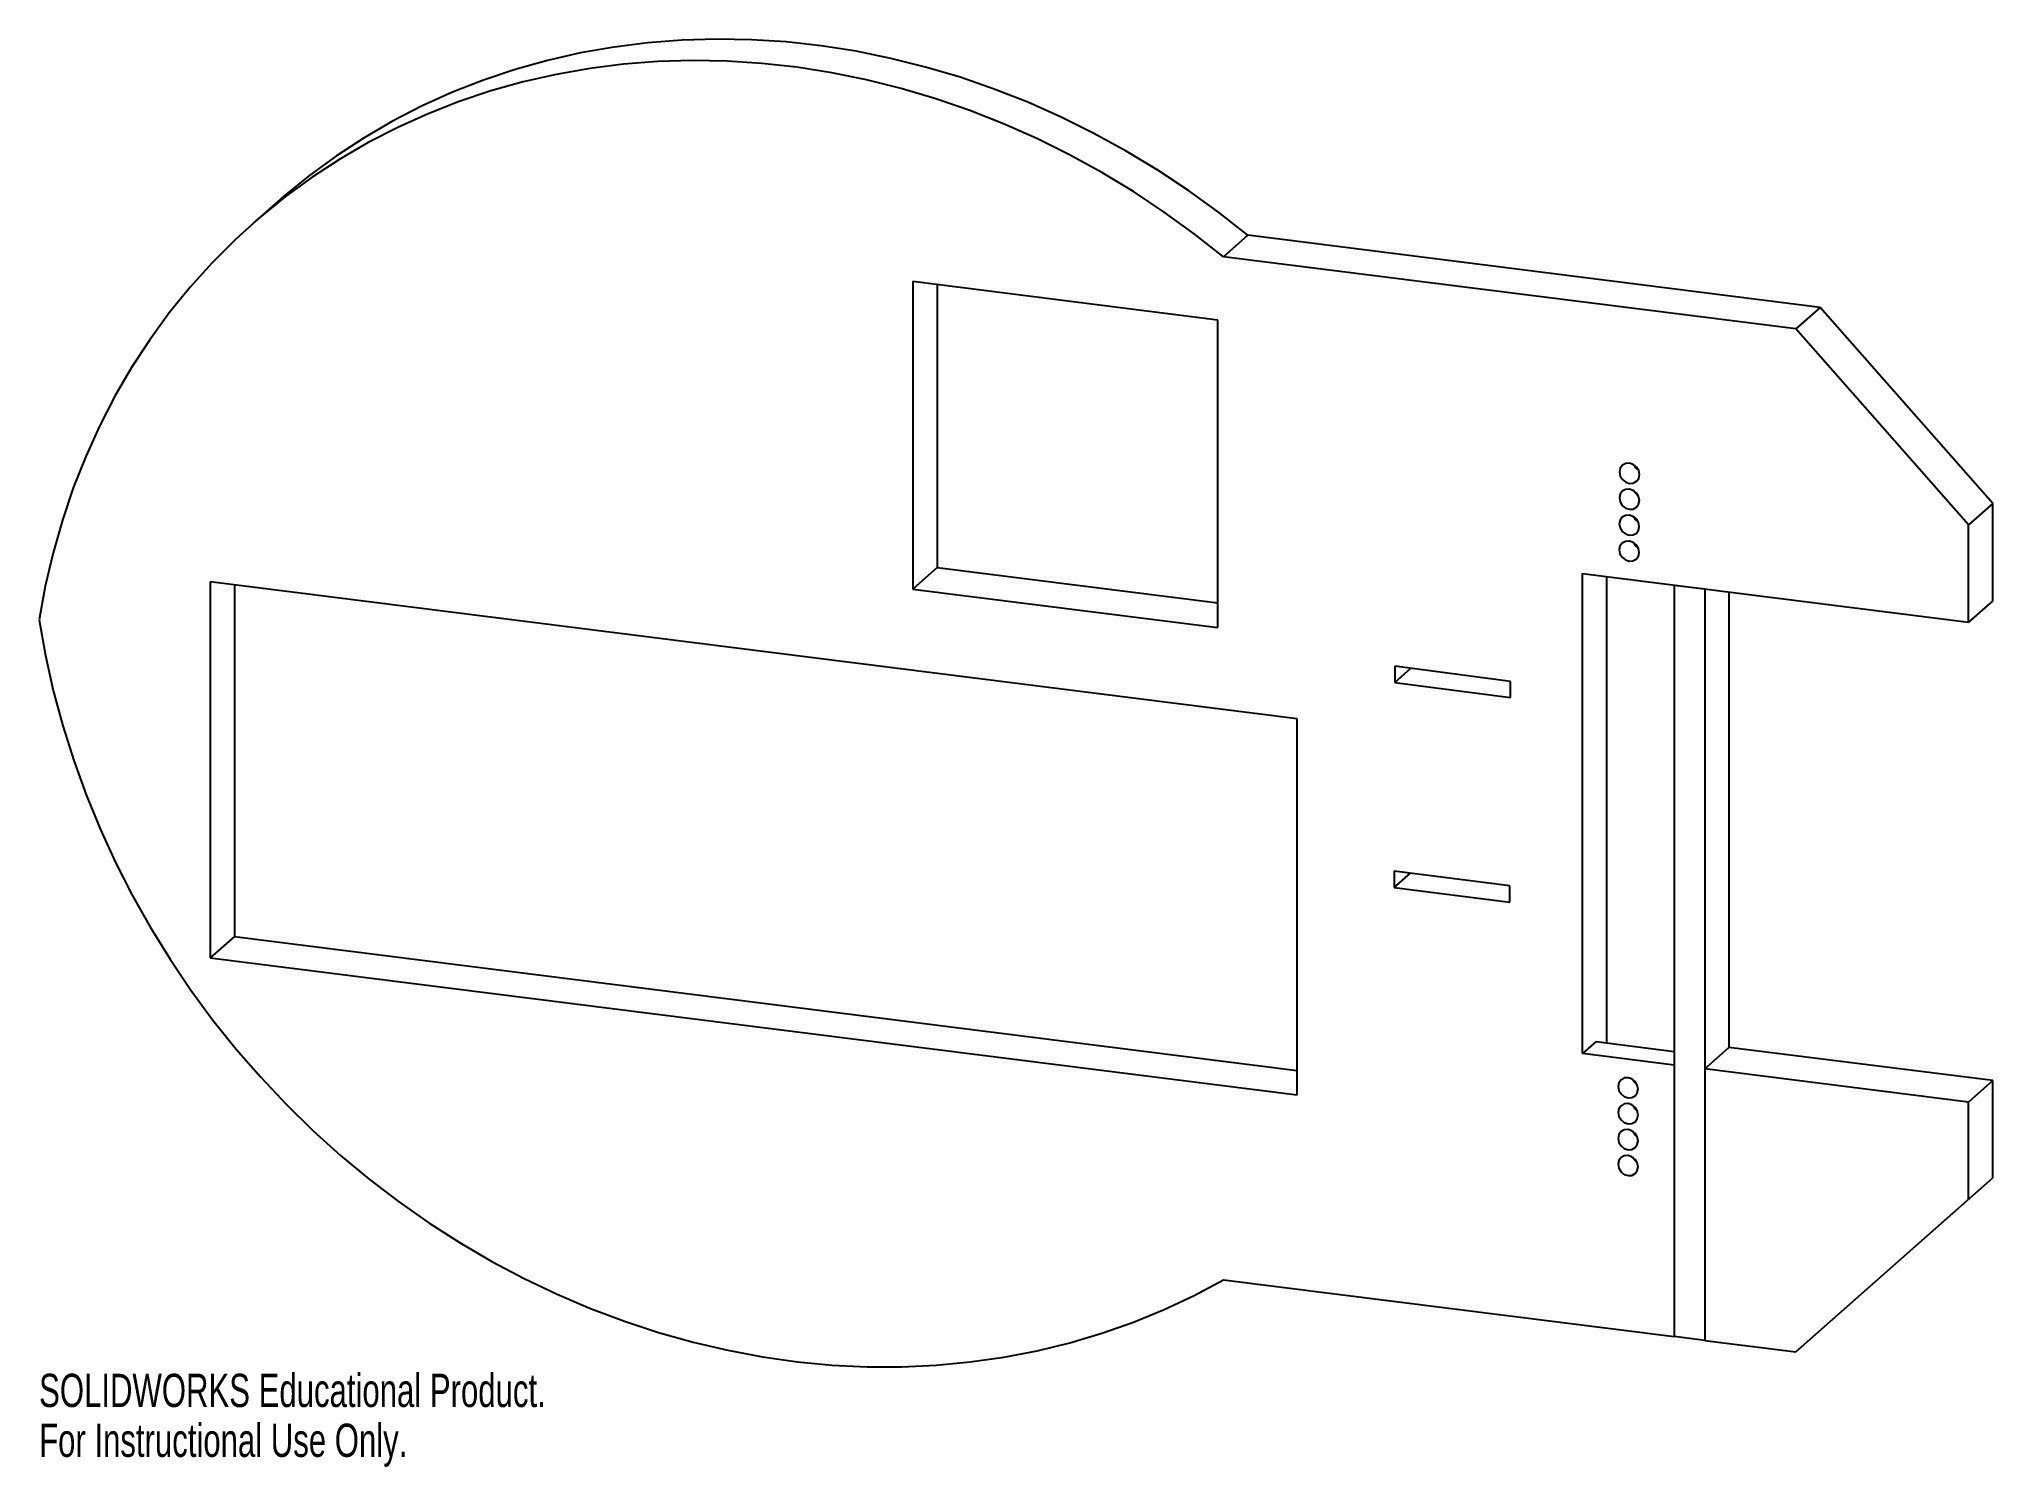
# Paper-space layout '_Dimetric' of a CAD drawing. Header units: millimetres. Extents: x -228 to 56, y -98 to 109.
import ezdxf

# ---------------------------------------------------------------- set-up
doc = ezdxf.new("R2010")
doc.units = ezdxf.units.MM
doc.styles.add('SLDTEXTSTYLE0', font='TXT', dxfattribs={"width": 0.7})

psp = doc.layouts.new('_Dimetric')

# ---------------------------------------------------------------- linework, layer by layer
at = {"color": 7, "linetype": 'Continuous', "lineweight": 25}
for p, q in [((-193.41, 85.78), (-196.95, 82.65)), ((-52.24, 80.94), (-55.78, 77.82)), ((30.99, 70.46), (-52.24, 80.94)), ((27.45, 67.34), (-55.78, 77.82)), ((-56.6, 68.62), (-100.94, 74.21)), ((-100.94, 74.21), (-100.94, 29.52)), ((-97.4, 73.76), (-97.4, 32.64)), ((-56.6, 23.93), (-56.6, 68.62)), ((30.99, 70.46), (27.45, 67.34)), ((56.13, 41.96), (30.99, 70.46)), ((52.59, 38.84), (27.45, 67.34)), ((56.13, 41.96), (52.59, 38.84)), ((56.13, 27.82), (56.13, 41.96)), ((52.59, 24.69), (52.59, 38.84)), ((-97.4, 32.64), (-100.94, 29.52)), ((-97.4, 32.64), (-56.6, 27.5)), ((-3.54, 31.77), (52.59, 24.69)), ((-3.54, -38), (-3.54, 31.77)), ((0, -36.48), (0, 31.32)), ((-45.08, 10.65), (-203.17, 30.57)), ((-203.17, 30.57), (-203.17, -24.11)), ((-199.63, 30.13), (-199.63, -20.99)), ((-100.94, 29.52), (-56.6, 23.93)), ((9.77, 30.09), (9.77, -79.16)), ((9.77, 30.09), (14.22, 29.53)), ((9.77, 30.09), (9.77, 30.09)), ((14.22, 29.53), (14.22, -79.72)), ((14.22, 29.53), (14.22, 29.53)), ((17.73, 29.09), (17.73, -37.14)), ((56.13, 27.82), (52.59, 24.69)), ((-30.87, 18.31), (-30.88, 15.94)), ((-30.88, 15.94), (-28.54, 18)), ((-14.03, 16.1), (-30.87, 18.31)), ((-30.88, 15.94), (-14.04, 13.74)), ((-14.04, 13.74), (-14.03, 16.1)), ((-45.08, -44.03), (-45.08, 10.65)), ((-30.95, -11.51), (-30.95, -13.87)), ((-14.11, -13.63), (-30.95, -11.51)), ((-30.95, -13.87), (-28.6, -11.8)), ((-30.95, -13.87), (-14.11, -15.99)), ((-14.11, -15.99), (-14.11, -13.63)), ((-199.63, -20.99), (-203.17, -24.11)), ((-199.63, -20.99), (-45.08, -40.46)), ((-203.17, -24.11), (-45.08, -44.03)), ((-1.59, -36.28), (-3.54, -38)), ((-1.59, -36.28), (9.77, -37.71)), ((9.77, -39.68), (-3.54, -38)), ((14.22, -40.24), (17.73, -37.14)), ((56.13, -41.95), (17.73, -37.11)), ((14.22, -40.24), (14.22, -79.71)), ((52.59, -45.07), (14.22, -40.24)), ((56.13, -41.95), (52.59, -45.07)), ((56.13, -56.09), (56.13, -41.95)), ((52.59, -59.22), (52.59, -45.07)), ((27.45, -81.38), (56.13, -56.09)), ((-55.78, -70.9), (9.77, -79.15)), ((14.22, -79.72), (9.77, -79.16)), ((14.22, -79.71), (14.22, -79.72)), ((14.22, -79.71), (27.45, -81.38))]:
    psp.add_line(p, q, dxfattribs=at)
at = {"color": 7, "linetype": 'Continuous', "lineweight": 25, "flags": 128}
for points in [[(-52.24, 80.94), (-56.49, 84.29), (-60.85, 87.45), (-65.34, 90.42), (-69.93, 93.19), (-74.61, 95.76), (-79.38, 98.13), (-84.22, 100.28), (-89.13, 102.21), (-94.09, 103.92), (-99.1, 105.41), (-104.14, 106.67), (-109.21, 107.7), (-114.28, 108.49), (-119.36, 109.05), (-124.43, 109.38), (-129.48, 109.47), (-134.5, 109.32), (-139.48, 108.93), (-144.41, 108.31), (-149.28, 107.46), (-154.07, 106.37), (-158.78, 105.06), (-163.4, 103.51), (-167.92, 101.74), (-172.33, 99.76), (-176.62, 97.55), (-180.77, 95.13), (-184.79, 92.51), (-188.67, 89.69), (-192.38, 86.67), (-193.41, 85.78)], [(-55.78, 77.82), (-60.02, 81.17), (-64.39, 84.33), (-68.88, 87.3), (-73.47, 90.07), (-78.15, 92.64), (-82.92, 95.01), (-87.76, 97.16), (-92.67, 99.09), (-97.63, 100.8), (-102.64, 102.29), (-107.68, 103.55), (-112.75, 104.58), (-117.82, 105.37), (-122.9, 105.93), (-127.97, 106.26), (-133.02, 106.35), (-138.04, 106.2), (-143.02, 105.81), (-147.95, 105.19), (-152.81, 104.34), (-157.61, 103.25), (-162.32, 101.94), (-166.94, 100.39), (-171.46, 98.62), (-175.87, 96.63), (-180.15, 94.43), (-184.31, 92.01), (-188.33, 89.39), (-192.2, 86.57), (-195.92, 83.55), (-199.48, 80.34), (-202.86, 76.95), (-206.07, 73.39), (-209.1, 69.65), (-211.93, 65.76), (-214.57, 61.72), (-217.01, 57.54), (-219.24, 53.22), (-221.25, 48.77), (-223.06, 44.21), (-224.64, 39.55), (-226, 34.79), (-227.13, 29.94), (-228.03, 25.02)], [(1.82, 46.53), (1.93, 45.95), (2.25, 45.44), (2.72, 45.06), (3.27, 44.88), (3.83, 44.92), (4.3, 45.18), (4.61, 45.61), (4.72, 46.16), (4.61, 46.73), (4.3, 47.25), (3.83, 47.62), (3.27, 47.8), (2.72, 47.76), (2.25, 47.51), (1.93, 47.07), (1.82, 46.53)], [(4.57, 46.84), (4.19, 47.16), (3.93, 47.56)], [(1.81, 42.76), (1.92, 42.18), (2.23, 41.67), (2.7, 41.29), (3.26, 41.11), (3.81, 41.15), (4.28, 41.41), (4.6, 41.85), (4.71, 42.39), (4.6, 42.96), (4.28, 43.48), (3.81, 43.85), (3.26, 44.03), (2.7, 43.99), (2.23, 43.74), (1.92, 43.3), (1.81, 42.76)], [(4.55, 43.07), (4.18, 43.39), (3.91, 43.8)], [(1.79, 38.99), (1.9, 38.41), (2.22, 37.9), (2.69, 37.52), (3.24, 37.34), (3.8, 37.38), (4.27, 37.64), (4.58, 38.08), (4.69, 38.62), (4.58, 39.19), (4.27, 39.71), (3.8, 40.08), (3.24, 40.27), (2.69, 40.22), (2.22, 39.97), (1.9, 39.53), (1.79, 38.99)], [(4.54, 39.3), (4.16, 39.62), (3.9, 40.03)], [(1.78, 35.22), (1.89, 34.64), (2.2, 34.13), (2.67, 33.75), (3.23, 33.57), (3.78, 33.61), (4.25, 33.87), (4.57, 34.31), (4.68, 34.85), (4.57, 35.43), (4.25, 35.94), (3.78, 36.32), (3.23, 36.5), (2.67, 36.45), (2.2, 36.2), (1.89, 35.76), (1.78, 35.22)], [(4.52, 35.53), (4.15, 35.85), (3.88, 36.26)], [(-228.03, 25.02), (-227.11, 19.87), (-225.97, 14.75), (-224.6, 9.65), (-223, 4.6), (-221.19, -0.4), (-219.16, -5.35), (-216.92, -10.22), (-214.48, -15), (-211.83, -19.7), (-208.99, -24.29), (-205.96, -28.78), (-202.74, -33.14), (-199.35, -37.37), (-195.8, -41.46), (-192.07, -45.4), (-188.2, -49.19), (-184.18, -52.81), (-180.02, -56.27), (-175.74, -59.54), (-171.33, -62.63), (-166.81, -65.53), (-162.19, -68.22), (-157.49, -70.72), (-152.7, -73), (-147.83, -75.08), (-142.91, -76.93), (-137.94, -78.56), (-132.92, -79.97), (-127.88, -81.15), (-122.82, -82.09), (-117.74, -82.81), (-112.67, -83.29), (-107.62, -83.53), (-102.58, -83.54), (-97.58, -83.31), (-92.62, -82.85), (-87.72, -82.15), (-82.88, -81.22), (-78.12, -80.06), (-73.45, -78.67), (-68.86, -77.06), (-64.38, -75.22), (-60.02, -73.17), (-55.78, -70.9)], [(1.62, -42.8), (1.73, -43.37), (2.04, -43.89), (2.51, -44.26), (3.07, -44.44), (3.62, -44.4), (4.09, -44.14), (4.41, -43.71), (4.52, -43.17), (4.41, -42.59), (4.09, -42.08), (3.62, -41.7), (3.07, -41.52), (2.51, -41.56), (2.04, -41.82), (1.73, -42.25), (1.62, -42.8)], [(4.36, -42.49), (3.99, -42.17), (3.72, -41.76)], [(1.62, -46.57), (1.73, -47.14), (2.04, -47.66), (2.51, -48.03), (3.07, -48.21), (3.62, -48.17), (4.09, -47.92), (4.41, -47.48), (4.52, -46.94), (4.41, -46.36), (4.09, -45.85), (3.62, -45.47), (3.07, -45.29), (2.51, -45.33), (2.04, -45.59), (1.73, -46.03), (1.62, -46.57)], [(4.36, -46.26), (3.99, -45.94), (3.72, -45.53)], [(1.62, -50.34), (1.73, -50.92), (2.04, -51.43), (2.51, -51.81), (3.07, -51.99), (3.62, -51.94), (4.09, -51.69), (4.41, -51.25), (4.52, -50.71), (4.41, -50.13), (4.09, -49.62), (3.62, -49.24), (3.07, -49.06), (2.51, -49.1), (2.04, -49.36), (1.73, -49.8), (1.62, -50.34)], [(4.36, -50.03), (3.99, -49.71), (3.72, -49.3)], [(1.62, -54.11), (1.73, -54.69), (2.04, -55.2), (2.51, -55.58), (3.07, -55.76), (3.62, -55.72), (4.09, -55.46), (4.41, -55.02), (4.52, -54.48), (4.41, -53.91), (4.09, -53.39), (3.62, -53.02), (3.07, -52.83), (2.51, -52.88), (2.04, -53.13), (1.73, -53.57), (1.62, -54.11)], [(4.36, -53.8), (3.99, -53.48), (3.72, -53.07)]]:
    psp.add_lwpolyline(points, dxfattribs=at)

# ---------------------------------------------------------------- texts
at = {"color": 7, "linetype": 'Continuous', "char_height": 4.8336, "attachment_point": 1, "style": 'SLDTEXTSTYLE0'}
for s, insert in [('SOLIDWORKS Educational Product.', (-228.03, -84.56)), ('For Instructional Use Only.', (-228.03, -91.81))]:
    psp.add_mtext(s, dxfattribs=dict(at, insert=insert))

doc.saveas('drawing.dxf')
